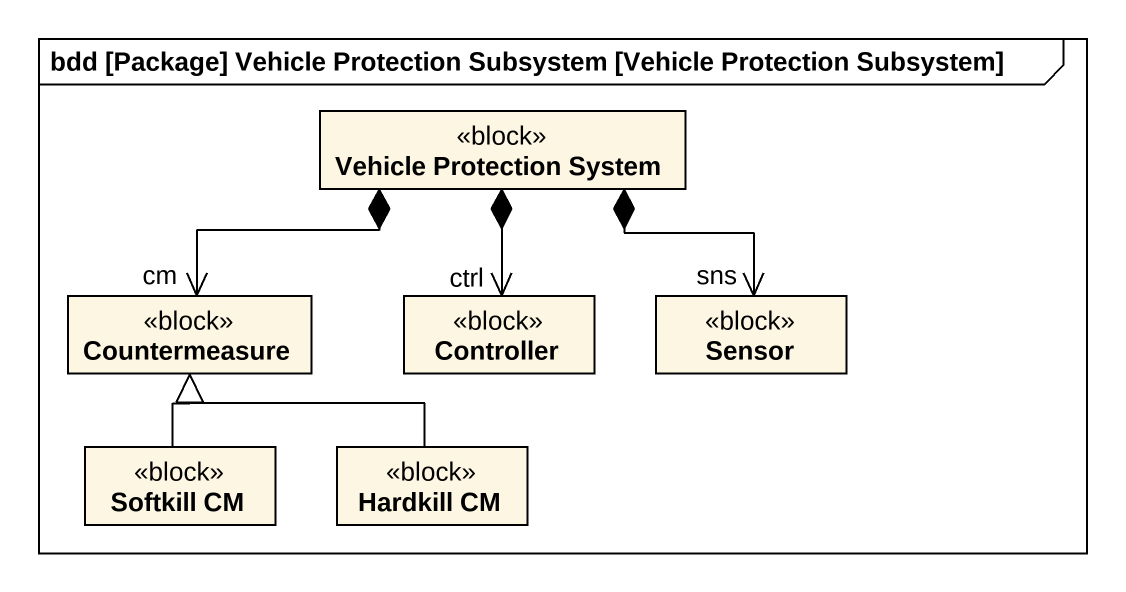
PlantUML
@startuml
mainframe bdd [Package] Vehicle Protection Subsystem [Vehicle Protection Subsystem]
hide circle
hide empty members
class "Vehicle Protection System" as Vehicle_Protection_System <<block>>
class Countermeasure <<block>>
class Controller <<block>>
class Sensor <<block>>
class "Softkill CM" as Softkill_CM <<block>>
class "Hardkill CM" as Hardkill_CM <<block>>
Vehicle_Protection_System *-left-> "cm" Countermeasure
Vehicle_Protection_System *--> "ctrl" Controller
Vehicle_Protection_System *--> "sns" Sensor
Softkill_CM -up-|> Countermeasure
Hardkill_CM -up-|> Countermeasure
@enduml
